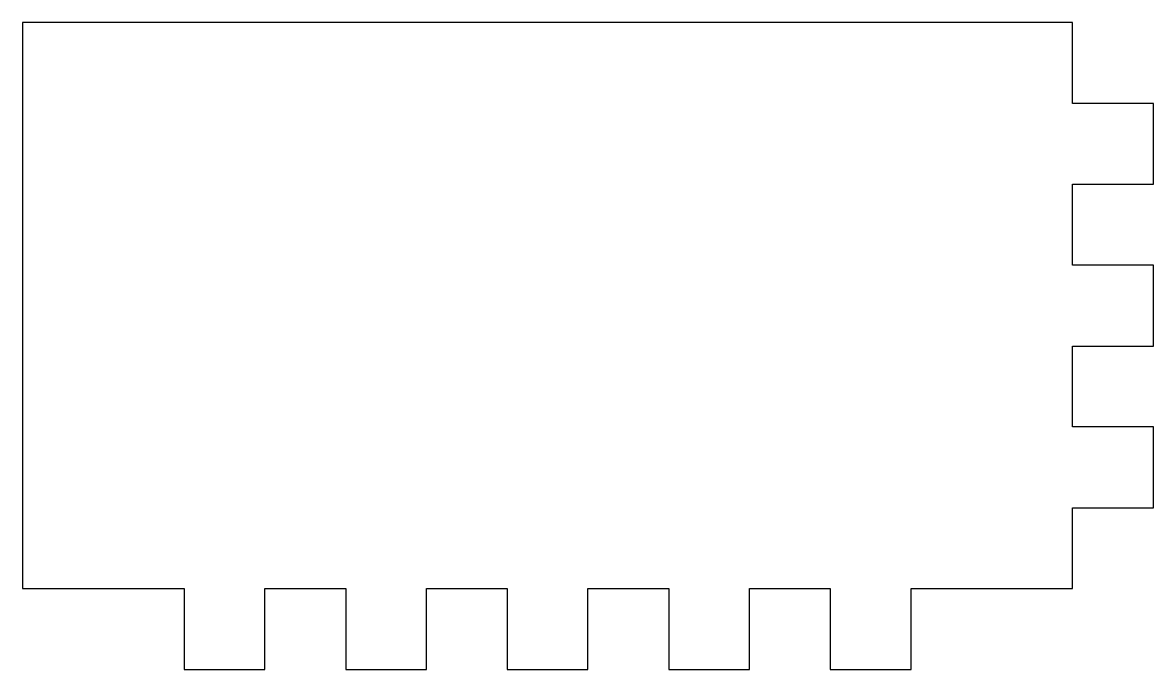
# Model space of a CAD drawing. Header units: millimetres. Extents: x 5 to 75, y 0 to 40.
import ezdxf

# ---------------------------------------------------------------- set-up
doc = ezdxf.new("R2010")
doc.units = ezdxf.units.MM

msp = doc.modelspace()

# ---------------------------------------------------------------- linework, layer by layer
msp.add_lwpolyline([(30, 0), (30, 5), (35, 5), (35, 0), (40, 0), (40, 5), (45, 5), (45, 0), (50, 0), (50, 5), (55, 5), (55, 0), (60, 0), (60, 5), (70, 5), (70, 10), (75, 10), (75, 15), (70, 15), (70, 20), (75, 20), (75, 25), (70, 25), (70, 30), (75, 30), (75, 35), (70, 35), (70, 40), (5, 40), (5, 5), (15, 5), (15, 0), (20, 0), (20, 5), (25, 5), (25, 0)], close=True)

doc.saveas('drawing.dxf')
